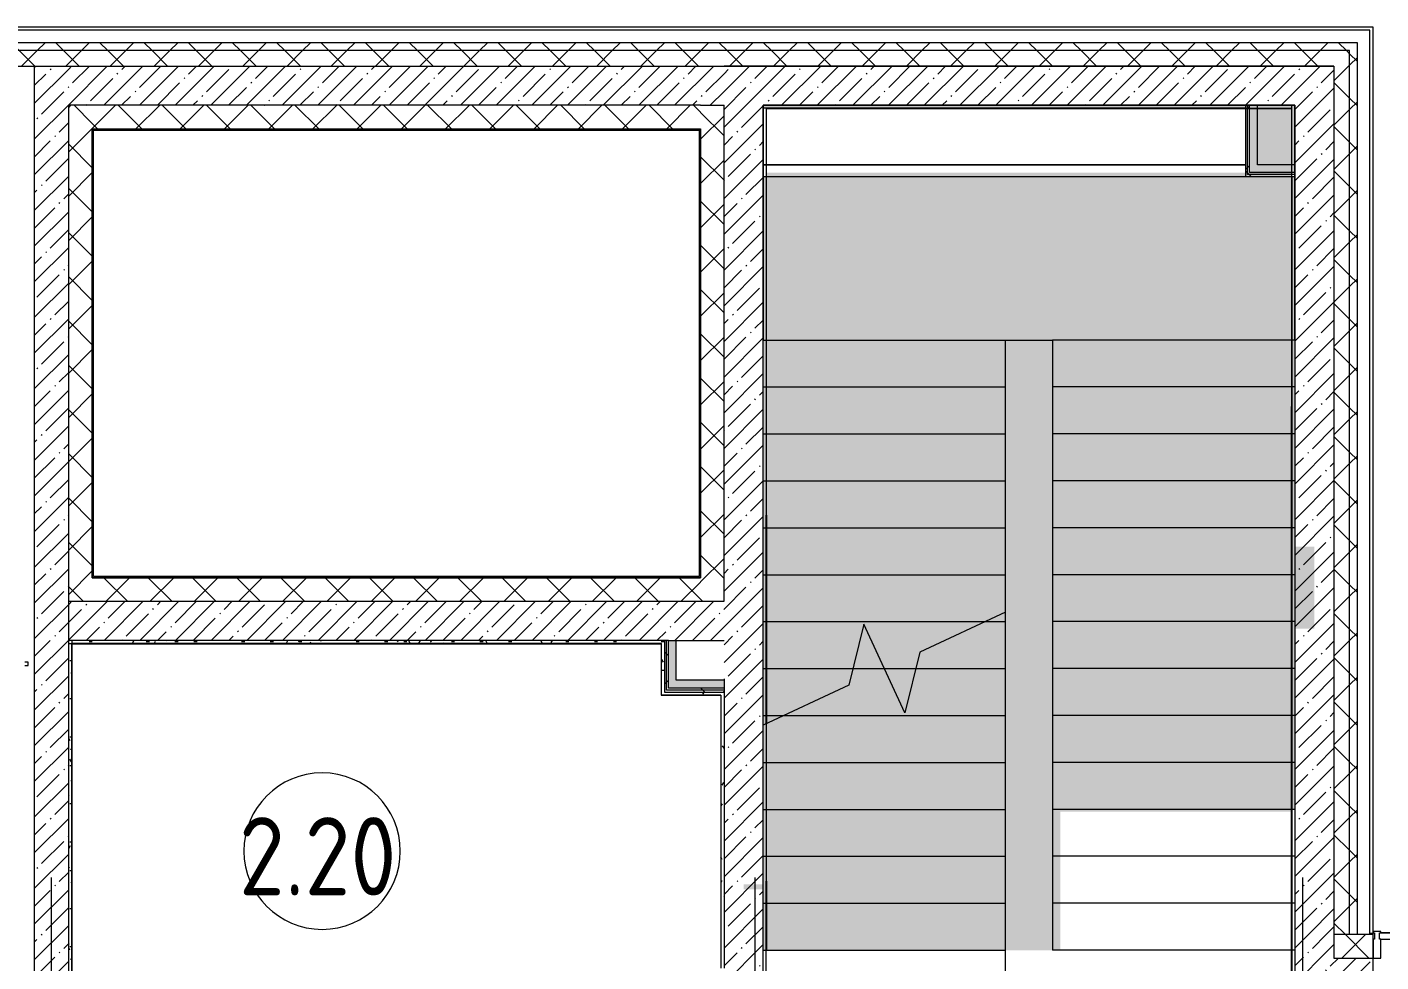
# Model space of a CAD drawing. Header units: millimetres. Extents: x -625 to 415037, y -3642 to 102118.
# Drawn here: x 233476 to 242132, y 95915 to 101889 of the extents above; entities that cross this region are included whole.
import ezdxf

# ---------------------------------------------------------------- set-up
doc = ezdxf.new("R2010")
doc.units = ezdxf.units.MM
for name, color, linetype, lineweight in [('A-AREA-IDEN', 7, 'Continuous', 9), ('A-GLAZ-1', 7, 'Continuous', 5), ('A-GLAZ-CWMG', 7, 'Continuous', 9), ('A-GLAZ-CWMG-1', 7, 'Continuous', 20), ('A-WALL', 7, 'Continuous', 5), ('I-WALL', 7, 'Continuous', 5), ('S-STRS', 7, 'Continuous', 9), ('S-STRS-MBND', 7, 'Continuous', 9), ('Оси', 7, 'Continuous', 9)]:
    doc.layers.add(name, color=color, linetype=linetype, lineweight=lineweight)
doc.layers.add('A-AREA-PATT-2', color=7, linetype='Continuous', lineweight=5, true_color=0xcde0ef, transparency=1)
for name, color, linetype, lineweight, true_color in [('A-WALL-1', 9, 'Continuous', 5, 0x808080), ('A-WALL-FNSH-1', 9, 'Continuous', 5, 0x808080), ('S-STRS-1', 7, 'Continuous', 9, 0xeef6ff)]:
    doc.layers.add(name, color=color, linetype=linetype, lineweight=lineweight, true_color=true_color)
doc.styles.add('GOST Common', font='', dxfattribs={"width": 0.9, "height": 500})
doc.styles.get('GOST Common').set_extended_font_data('GOST Common')
pattern_1 = [(45, (148772.12, 0), (-141.42136, 141.42136), []), (135, (148772.12, 0), (-141.42136, -141.42136), [])]
pattern_2 = [(45, (148772.12, 0), (-114.04925, 114.04925), []), (45, (148886.17, 0), (-114.04925, 114.04925), [201.612, -40.322, 6.706, -33.617])]
pattern_3 = [(0, (148772.123, 0), (243.84, 60.96), [20.117, -162.763, 20.117, -162.763, -975.36]), (0, (148772.123, 0), (243.84, 60.96), [-365.76, 20.117, -345.643, 20.117, -162.763, -426.72]), (0, (148772.123, 0), (243.84, 60.96), [-914.4, 20.117, -101.803, 20.117, -284.683]), (120, (148863.563, 30.48), (-174.71291, 180.691634), [20.117, -162.763, 20.117, -162.763, -975.36]), (120, (148863.563, 30.48), (-174.71291, 180.691634), [-365.76, 20.117, -345.643, 20.117, -162.763, -426.72]), (120, (148863.563, 30.48), (-174.71291, 180.691634), [-914.4, 20.117, -101.803, 20.117, -284.683]), (240, (148894.043, 152.4), (-69.12709, -241.651634), [20.117, -162.763, 20.117, -162.763, -975.36]), (240, (148894.043, 152.4), (-69.12709, -241.651634), [-365.76, 20.117, -345.643, 20.117, -162.763, -426.72]), (240, (148894.043, 152.4), (-69.12709, -241.651634), [-914.4, 20.117, -101.803, 20.117, -284.683])]
pattern_4 = [(45, (148772.12, 0), (-212.132, 212.132), []), (135, (148772.12, 0), (-212.132, -212.132), [])]

# ---------------------------------------------------------------- blocks, each defined once
blk = doc.blocks.new('Прямоугольный импост - Импост структурный с накладкой - 170мм-22874499-Объем проектирования 2 этажа')
at = {"layer": 'A-GLAZ-CWMG-1'}
for p, q in [((0, 160), (-50, 160)), ((-50, 160), (-50, 40)), ((0, 40), (0, 160)), ((-50, 40), (-40, 40)), ((-40, 0), (-50, 0)), ((-50, 0), (-50, -10)), ((-40, 40), (-40, 0)), ((-10, 0), (-10, 40)), ((-10, 40), (0, 40)), ((0, 0), (-10, 0)), ((0, -10), (0, 0)), ((-50, -10), (0, -10))]:
    blk.add_line(p, q, dxfattribs=at)
blk = doc.blocks.new('PNS_Панель прямоугольная1 - Нр_Стекло - 40мм-22959730-Объем проектирования 2 этажа')
at = {"layer": 'A-GLAZ-1'}
for p, q in [((-770, 0), (770, 0)), ((760, 0), (-760, 0)), ((-760, -40), (760, -40))]:
    blk.add_line(p, q, dxfattribs=at)
blk = doc.blocks.new('Зашивка приборов отопления33 - Зашивка приборов отопления-33324347-Объем проектирования 2 этажа')
at = {"layer": 'A-WALL'}
for p, q in [((124365.9, 19498.8), (121280.9, 19498.8)), ((121280.9, 19136.3), (124365.9, 19136.3)), ((124365.9, 19136.3), (121280.9, 19136.3)), ((121280.9, 19061.3), (124365.9, 19061.3))]:
    blk.add_line(p, q, dxfattribs=at)
blk = doc.blocks.new('Марка_Помещения - Номер-25198446-Объем проектирования 2 этажа')
at = {"layer": 'A-AREA-IDEN'}
for start, end in [(360, 180), (180, 360)]:
    blk.add_arc((0, 0), 2.5, start, end, dxfattribs=at)
blk = doc.blocks.new('2floor')
at = {"layer": 'A-AREA-PATT-2'}
h = blk.add_hatch(color=256, dxfattribs=at)
h.paths.add_polyline_path([(240003.2, 21450), (240082.1, 21450), (240082.1, 22335), (241561.6, 22335), (241561.6, 22350), (240032.1, 22350), (240032.1, 25350), (239732.1, 25350), (239732.1, 21450)])
h.paths.add_polyline_path([(238126, 21839.5), (238182.1, 21839.5), (238182.1, 21870.4), (238057.1, 21870.4), (238057.1, 21839.5)])
h.paths.add_polyline_path([(241582.1, 23504.6), (241707.1, 23504.6), (241707.1, 24029.6), (241582.1, 24029.6), (241582.1, 23955.6)])
h.paths.add_polyline_path([(238743.3, 26395), (241561.6, 26395), (241561.6, 26419.5), (238202.6, 26419.5), (238202.6, 26395), (238652.3, 26395)])
at = {"layer": 'A-WALL'}
h = blk.add_hatch(dxfattribs=at)
h.set_pattern_fill('FP_24', color=256, style=0, pattern_type=2)
h.set_pattern_definition(pattern_1)
h.paths.add_polyline_path([(233082.8, 27200), (241932.1, 27200), (241932.1, 27250), (229122.1, 27250), (229122.1, 27200), (232972.1, 27200)])
h.paths.add_polyline_path([(226462.1, 27200), (226622.1, 27200), (226622.1, 27250), (225112.1, 27250), (225112.1, 27200), (226442.1, 27200)])
h.paths.add_polyline_path([(222281.1, 27200), (223012.1, 27200), (223012.1, 27250), (217632.1, 27250), (217632.1, 27200), (221880.4, 27200)])
h.paths.add_polyline_path([(214032.1, 27200), (214032.1, 27250), (212952.1, 27250), (212952.1, 27200), (213930.3, 27200)])
h.paths.add_polyline_path([(214932.1, 27200), (216732.1, 27200), (216732.1, 27250), (214932.1, 27250)])
h.paths.add_polyline_path([(209812.1, 27200), (209812.1, 27250), (208632.1, 27250), (208632.1, 27200), (209593.9, 27200)])
h.paths.add_polyline_path([(203553.1, 27200), (203782, 27200), (203782, 27250), (202632.3, 27250), (202632.3, 27200), (203552.1, 27200)])
h.paths.add_polyline_path([(204682, 27200), (205932.1, 27200), (205932.1, 27250), (204682, 27250)])
h.paths.add_polyline_path([(199475.6, 27200), (199532.3, 27200), (199532.3, 27250), (198432.4, 27250), (198432.4, 27200), (199136.9, 27200)])
h.paths.add_polyline_path([(197532.1, 27200), (197532.4, 27200), (197532.1, 27250), (196279.1, 27250), (196279.1, 27200), (197307.4, 27200)])
h.paths.add_polyline_path([(192971, 27200), (193179.1, 27200), (193179.1, 27250), (190782.1, 27250), (190782.1, 27200), (191553.1, 27200)])
h = blk.add_hatch(dxfattribs=at)
h.set_pattern_fill('FP_24', color=256, style=0, pattern_type=2)
h.set_pattern_definition(pattern_1)
h.paths.add_polyline_path([(241394.2, 27100), (241832.1, 27100), (241832.1, 27200), (229122.1, 27200), (229122.1, 27100), (240671.5, 27100)])
h.paths.add_polyline_path([(226022.1, 27100), (226622.1, 27100), (226622.1, 27200), (225112.1, 27200), (225112.1, 27100), (225522.1, 27100)])
h.paths.add_polyline_path([(208932.1, 27100), (209812.1, 27100), (209812.1, 27200), (208632.1, 27200), (208632.1, 27100), (208912.1, 27100)])
h.paths.add_polyline_path([(205632.6, 27100), (205932.1, 27100), (205932.1, 27200), (204682, 27200), (204682, 27100), (205257.5, 27100)])
h.paths.add_polyline_path([(212952.1, 27100), (214032.1, 27100), (214032.1, 27200), (212952.1, 27200), (212952.1, 27170)])
h.paths.add_polyline_path([(214932.1, 27100), (216732.1, 27100), (216732.1, 27200), (214932.1, 27200), (214932.1, 27100.8)])
h.paths.add_polyline_path([(203782, 27100), (203782, 27200), (202632.3, 27200), (202632.3, 27100), (203553.1, 27100)])
h.paths.add_polyline_path([(190932.1, 27100), (193179.1, 27100), (193179.1, 27200), (190832.1, 27200), (190832.1, 27100)])
h.paths.add_polyline_path([(196279.1, 27100), (197532.4, 27100), (197532.1, 27200), (196279.1, 27200), (196279.1, 27140)])
h.paths.add_polyline_path([(222812.1, 27100), (223012.1, 27100), (223012.1, 27200), (217632.1, 27200), (217632.1, 27100), (222603.1, 27100)])
h.paths.add_polyline_path([(198432.4, 27100), (199532.3, 27100), (199532.3, 27200), (198432.4, 27200)])
h = blk.add_hatch(dxfattribs=at)
h.set_pattern_fill('FP_24', color=256, style=0, pattern_type=2)
h.set_pattern_definition(pattern_1)
h.paths.add_polyline_path([(241832.1, 21550), (241932.1, 21550), (241932.1, 27200), (241832.1, 27200), (241832.1, 21553)])
h = blk.add_hatch(dxfattribs=at)
h.set_pattern_fill('FP_24', color=256, style=0, pattern_type=2)
h.set_pattern_definition(pattern_1)
h.paths.add_polyline_path([(241932.1, 21550), (241982.1, 21550), (241982.1, 27250), (241932.1, 27249.4), (241932.1, 21553)])
h = blk.add_hatch(dxfattribs=at)
h.set_pattern_fill('FP_24', color=256, style=0, pattern_type=2)
h.set_pattern_definition(pattern_1)
h.paths.add_polyline_path([(233742.1, 23680), (233892.1, 23680), (233892.1, 26850), (233742.1, 26850), (233742.1, 23830)])
h = blk.add_hatch(dxfattribs=at)
h.set_pattern_fill('FP_24', color=256, style=0, pattern_type=2)
h.set_pattern_definition(pattern_1)
h.paths.add_polyline_path([(237782.1, 26700), (237780.5, 26850), (233892.1, 26849.5), (233892.1, 26700), (234889.6, 26700), (237780.5, 26700)])
h = blk.add_hatch(dxfattribs=at)
h.set_pattern_fill('FP_24', color=256, style=0, pattern_type=2)
h.set_pattern_definition(pattern_1)
h.paths.add_polyline_path([(237932.1, 23680), (237932.1, 26850), (237782.1, 26850), (237782.1, 23680)])
h = blk.add_hatch(dxfattribs=at)
h.set_pattern_fill('FP_24', color=256, style=0, pattern_type=2)
h.set_pattern_definition(pattern_1)
h.paths.add_polyline_path([(233895.1, 23680), (237782.1, 23680), (237780.5, 23830), (233892.1, 23830), (233892.1, 23680)])
h = blk.add_hatch(dxfattribs=at)
h.set_pattern_fill('FP_24', color=256, style=0, pattern_type=2)
h.set_pattern_definition(pattern_1)
h.paths.add_polyline_path([(259122.1, 21400), (260022.1, 21400), (260022.1, 21550), (258722.6, 21550), (258722.6, 21400)])
h.paths.add_polyline_path([(254322.3, 21400), (255622.6, 21400), (255622.6, 21550), (254322.3, 21550)])
h.paths.add_polyline_path([(257822.6, 21400), (257822.6, 21550), (256522.6, 21550), (256522.6, 21400), (257294.4, 21400)])
h.paths.add_polyline_path([(252022.3, 21400), (252022.3, 21550), (250822.1, 21550), (250822.1, 21400)])
h.paths.add_polyline_path([(249847.1, 21400), (249922.1, 21400), (249922.1, 21550), (245382.1, 21550), (245382.1, 21400), (249637.1, 21400)])
h.paths.add_polyline_path([(242082.1, 21400), (242082.1, 21550), (241832.1, 21550), (241832.1, 21400)])
h.paths.add_polyline_path([(266689.9, 21400), (268022.3, 21400), (268022.3, 21550), (266672.6, 21550), (266672.6, 21400)])
h.paths.add_polyline_path([(264521.7, 21400), (265772.6, 21400), (265772.6, 21550), (264372.6, 21550), (264372.6, 21400)])
h.paths.add_polyline_path([(260922.1, 21400), (262072.6, 21400), (262072.6, 21550), (260922.1, 21550)])
h.paths.add_polyline_path([(273602.1, 21400), (274002.1, 21400), (274002.1, 21550), (268922.3, 21550), (268922.3, 21400), (272471.8, 21400)])
at = {"layer": 'I-WALL'}
h = blk.add_hatch(dxfattribs=at)
h.set_pattern_fill('FP_1', color=256, style=0, pattern_type=2)
h.set_pattern_definition(pattern_2)
h.paths.add_polyline_path([(233522.1, 18370), (233742.1, 18370), (233742.1, 27100), (233522.1, 27100), (233522.1, 18437.8)])
h = blk.add_hatch(dxfattribs=at)
h.set_pattern_fill('FP_1', color=256, style=0, pattern_type=2)
h.set_pattern_definition(pattern_2)
h.paths.add_polyline_path([(234889.6, 26850), (237932.1, 26850), (237932.1, 27100), (233742.1, 27100), (233742.1, 26850), (233900.1, 26850)])
h = blk.add_hatch(dxfattribs=at)
h.set_pattern_fill('FP_1', color=256, style=0, pattern_type=2)
h.set_pattern_definition(pattern_2)
h.paths.add_polyline_path([(238182.1, 17270), (238182.1, 27100), (237932.1, 27100), (237932.1, 17270), (238159.4, 17270)])
h = blk.add_hatch(dxfattribs=at)
h.set_pattern_fill('FP_1', color=256, style=0, pattern_type=2)
h.set_pattern_definition(pattern_2)
h.paths.add_polyline_path([(240032.1, 26850), (241582.1, 26850), (241582.1, 27100), (238182.1, 27100), (238182.1, 26850), (239732.1, 26850)])
h = blk.add_hatch(dxfattribs=at)
h.set_pattern_fill('FP_1', color=256, style=0, pattern_type=2)
h.set_pattern_definition(pattern_2)
h.paths.add_polyline_path([(241822.1, 21400), (241832.1, 21400), (241832.1, 27100), (241582.1, 27100), (241582.1, 21550), (241802.1, 21550), (241802.1, 21400)])
h = blk.add_hatch(dxfattribs=at)
h.set_pattern_fill('FP_192', color=256, style=0, pattern_type=2)
h.set_pattern_definition(pattern_4)
h.paths.add_polyline_path([(241267.1, 26395), (241279.6, 26395), (241279.6, 26850), (241267.1, 26850), (241267.1, 26419.5)])
h = blk.add_hatch(dxfattribs=at)
h.set_pattern_fill('FP_192', color=256, style=0, pattern_type=2)
h.set_pattern_definition(pattern_4)
h.paths.add_polyline_path([(241279.6, 26407.5), (241292.1, 26407.5), (241292.1, 26850), (241279.6, 26850), (241279.6, 26419.5)])
for points in [[(241292.1, 26420), (241342.1, 26420), (241342.1, 26850), (241292.1, 26850), (241292.1, 26470)], [(241342.1, 26420), (241582.1, 26420), (241582.1, 26470), (241342.1, 26470)], [(237577.1, 23125), (237627.1, 23125), (237627.1, 23430), (237577.1, 23430), (237577.1, 23156.7)], [(237780.5, 23125), (237932.1, 23125), (237932.1, 23175), (237627.1, 23175), (237627.1, 23125)]]:
    blk.add_hatch(color=256, dxfattribs=at).paths.add_polyline_path(points)
h = blk.add_hatch(dxfattribs=at)
h.set_pattern_fill('FP_192', color=256, style=0, pattern_type=2)
h.set_pattern_definition(pattern_4)
h.paths.add_polyline_path([(241394.2, 26395), (241582.1, 26395), (241582.1, 26407.5), (241279.6, 26407.5), (241279.6, 26395), (241342.1, 26395)])
h = blk.add_hatch(dxfattribs=at)
h.set_pattern_fill('FP_192', color=256, style=0, pattern_type=2)
h.set_pattern_definition(pattern_4)
h.paths.add_polyline_path([(241561.6, 26407.5), (241582.1, 26407.5), (241582.1, 26420), (241292.1, 26419.5), (241292.1, 26407.5), (241394.2, 26407.5)])
h = blk.add_hatch(dxfattribs=at)
h.set_pattern_fill('FP_1', color=256, style=0, pattern_type=2)
h.set_pattern_definition(pattern_2)
h.paths.add_polyline_path([(237896.8, 23430), (237932.1, 23430), (237932.1, 23680), (233742.1, 23680), (233743, 23430), (237780.5, 23430)])
h = blk.add_hatch(dxfattribs=at)
h.set_pattern_fill('FP_191', color=256, style=0, pattern_type=2)
h.set_pattern_definition(pattern_3)
h.paths.add_polyline_path([(234889.6, 23410), (237532.1, 23410), (237532.1, 23430), (233742.1, 23430), (233742.1, 23410), (234094, 23410)])
h = blk.add_hatch(dxfattribs=at)
h.set_pattern_fill('FP_191', color=256, style=0, pattern_type=2)
h.set_pattern_definition(pattern_3)
h.paths.add_polyline_path([(233762.1, 18370), (233761.9, 23409), (233742.1, 23410), (233742.1, 18370)])
h = blk.add_hatch(dxfattribs=at)
h.set_pattern_fill('FP_191', color=256, style=0, pattern_type=2)
h.set_pattern_definition(pattern_3)
h.paths.add_polyline_path([(237532.1, 23080), (237552.1, 23080), (237550.9, 23428.8), (237532.1, 23407.9), (237532.1, 23080.4)])
h.paths.add_polyline_path([(237532.1, 23410), (237552.1, 23430), (237532.1, 23430), (237532.1, 23416.8)])
h = blk.add_hatch(dxfattribs=at)
h.set_pattern_fill('FP_192', color=256, style=0, pattern_type=2)
h.set_pattern_definition(pattern_4)
h.paths.add_polyline_path([(237552.1, 23100), (237564.6, 23100), (237564.6, 23430), (237552.1, 23430), (237552.1, 23156.7)])
h = blk.add_hatch(dxfattribs=at)
h.set_pattern_fill('FP_192', color=256, style=0, pattern_type=2)
h.set_pattern_definition(pattern_4)
h.paths.add_polyline_path([(237564.6, 23112.5), (237577.1, 23112.5), (237577.1, 23430), (237564.6, 23430), (237564.6, 23156.7)])
h = blk.add_hatch(dxfattribs=at)
h.set_pattern_fill('FP_192', color=256, style=0, pattern_type=2)
h.set_pattern_definition(pattern_4)
h.paths.add_polyline_path([(237899.1, 23100), (237932.1, 23100), (237932.1, 23112.5), (237564.6, 23112.5), (237564.6, 23100), (237780.5, 23100)])
h = blk.add_hatch(dxfattribs=at)
h.set_pattern_fill('FP_192', color=256, style=0, pattern_type=2)
h.set_pattern_definition(pattern_4)
h.paths.add_polyline_path([(237780.5, 23112.5), (237932.1, 23112.5), (237932.1, 23125), (237577.1, 23125), (237577.1, 23112.5), (237627.1, 23112.5)])
h = blk.add_hatch(dxfattribs=at)
h.set_pattern_fill('FP_191', color=256, style=0, pattern_type=2)
h.set_pattern_definition(pattern_3)
h.paths.add_polyline_path([(237556.4, 23080), (237912.1, 23080), (237912.1, 23100), (237552.1, 23100), (237552.1, 23080)])
h = blk.add_hatch(dxfattribs=at)
h.set_pattern_fill('FP_191', color=256, style=0, pattern_type=2)
h.set_pattern_definition(pattern_3)
h.paths.add_polyline_path([(237932.1, 21335.8), (237932.1, 23100), (237912.1, 23079), (237912.1, 21336.8), (237927.8, 21336.1)])
h.paths.add_polyline_path([(237912.1, 23080), (237932.1, 23100), (237912.1, 23100)])
h = blk.add_hatch(dxfattribs=at)
h.set_pattern_fill('FP_1', color=256, style=0, pattern_type=2)
h.set_pattern_definition(pattern_2)
h.paths.add_polyline_path([(241755.6, 13620), (241772.1, 13620), (241772.1, 13628), (241802.1, 13628), (241802.1, 21550), (241582.1, 21550), (241582.1, 13620)])
h = blk.add_hatch(dxfattribs=at)
h.set_pattern_fill('FP_1', color=256, style=0, pattern_type=2)
h.set_pattern_definition(pattern_2)
h.paths.add_polyline_path([(249017.1, 21150), (249332.1, 21150), (249332.1, 21400), (245382.1, 21400), (245382.1, 21150), (246453.3, 21150)])
h.paths.add_polyline_path([(241822.6, 21150), (242082.1, 21150), (242082.1, 21400), (241802.1, 21400), (241802.1, 21150), (241822.1, 21150)])
at = {"layer": 'S-STRS-1'}
h = blk.add_hatch(color=256, dxfattribs=at)
h.paths.add_polyline_path([(241582.1, 25350), (241582.1, 26395), (238182.1, 26395), (238182.1, 25350), (241211.6, 25350)])
h.paths.add_polyline_path([(241394.2, 26470), (241582.1, 26470), (241582.1, 26850), (241342.1, 26850), (241342.1, 26470)])
h.paths.add_polyline_path([(238200.2, 26832.5), (241267.1, 26832.5), (241267.1, 26850), (238182.1, 26850), (238182.1, 26832.5)])
for points in [[(238182.1, 25050), (239732.1, 25050), (239732.1, 25350), (238182.1, 25350), (238182.1, 25207.8)], [(240671.5, 25050), (241582.1, 25050), (241582.1, 25350), (240032.1, 25350), (240032.1, 25050)], [(238182.1, 24750), (239732.1, 24750), (239732.1, 25050), (238182.1, 25050)], [(240671.5, 24750), (241582.1, 24750), (241582.1, 25050), (240032.1, 25050), (240032.1, 24750)], [(238182.1, 24450), (239732.1, 24450), (239732.1, 24750), (238182.1, 24750)], [(240671.5, 24450), (241582.1, 24450), (241582.1, 24750), (240032.1, 24750), (240032.1, 24450)], [(238182.1, 24150), (239732.1, 24150), (239732.1, 24450), (238182.1, 24450)], [(240671.5, 24150), (241582.1, 24150), (241582.1, 24450), (240032.1, 24450), (240032.1, 24150)], [(238182.1, 23850), (239732.1, 23850), (239732.1, 24150), (238182.1, 24150)], [(240671.5, 23850), (241582.1, 23850), (241582.1, 24150), (240032.1, 24150), (240032.1, 23850)], [(238182.1, 23550), (239600.5, 23550), (239732.1, 23611.4), (239732.1, 23850), (238182.1, 23850), (238182.1, 23580)], [(240671.5, 23550), (241582.1, 23550), (241582.1, 23850), (240032.1, 23850), (240032.1, 23550)], [(238957.1, 23250), (239158, 23250), (239183.7, 23355.7), (239600.5, 23550), (238182.1, 23550), (238182.1, 23250), (238756.2, 23250), (238825.1, 23533.2), (238873.2, 23430)], [(239732.1, 23550), (239732.1, 23611.4), (239600.5, 23550)], [(240032.1, 23250), (241582.1, 23250), (241582.1, 23550), (240032.1, 23550)], [(239732.1, 22950), (239732.1, 23250), (239158, 23250), (239089.2, 22966.8), (238957.1, 23250), (238756.2, 23250), (238730.5, 23144.3), (238313.8, 22950), (239226, 22950)], [(240082.1, 22950), (241582.1, 22950), (241582.1, 23250), (240032.1, 23250), (240032.1, 22950)], [(238182.1, 22888.6), (238313.8, 22950), (238182.1, 22950), (238182.1, 22947.2)], [(239732.1, 22650), (239732.1, 22950), (238313.8, 22950), (238182.1, 22888.6), (238182.1, 22650), (239226, 22650)], [(240082.1, 22650), (241582.1, 22650), (241582.1, 22950), (240032.1, 22950), (240032.1, 22650)], [(239226, 22350), (239732.1, 22350), (239732.1, 22650), (238182.1, 22650), (238182.1, 22350), (238313.8, 22350)], [(240032.1, 22350), (241582.1, 22350), (241582.1, 22650), (240032.1, 22650), (240032.1, 22586.5)], [(239732.1, 22050), (239732.1, 22350), (238182.1, 22350), (238182.1, 22050), (239226, 22050)], [(239584, 21750), (239732.1, 21750), (239732.1, 22050), (238182.1, 22050), (238182.1, 21750), (239226, 21750)], [(239732.1, 21450), (239732.1, 21750), (238182.1, 21750), (238182.1, 21450), (239226, 21450)]]:
    blk.add_hatch(color=256, dxfattribs=at).paths.add_polyline_path(points)
h = blk.add_hatch(color=256, dxfattribs=at)
h.paths.add_polyline_path([(238957.1, 23250), (238825.1, 23533.2), (238756.2, 23250)])
h.paths.add_polyline_path([(239158, 23250), (239732.1, 23250), (239732.1, 23550), (239600.5, 23550), (239183.7, 23355.7)])
h = blk.add_hatch(color=256, dxfattribs=at)
h.paths.add_polyline_path([(238313.8, 22950), (238730.5, 23144.3), (238756.2, 23250), (238182.1, 23250), (238182.1, 22950)])
h.paths.add_polyline_path([(239089.2, 22966.8), (239158, 23250), (238957.1, 23250), (239027.1, 23100)])
at = {"layer": 'A-WALL'}
for p, q in [((242062.1, 27330), (229122.1, 27330)), ((242062.1, 21550), (242062.1, 27330)), ((241982.1, 27250), (229122.1, 27250)), ((241932.1, 27200), (229122.1, 27200)), ((241932.1, 21550), (241932.1, 27200)), ((241982.1, 21550), (241982.1, 27250)), ((241832.1, 27100), (241832.1, 21400)), ((233742.1, 18370), (233742.1, 26850)), ((237782.1, 26850), (237932.1, 26850)), ((237932.1, 23680), (237932.1, 26850)), ((241279.6, 26407.5), (241279.6, 26850)), ((241292.1, 26420), (241292.1, 26850)), ((238202.1, 26829), (238203.1, 26829)), ((241561.1, 26829), (241561.1, 26830)), ((233892.1, 23830), (233892.1, 26700)), ((233892.1, 26700), (237782.1, 26700)), ((233895.1, 23833), (233895.1, 26697)), ((233895.1, 26697), (237779.1, 26697)), ((237779.1, 26697), (237779.1, 23833)), ((237782.1, 26700), (237782.1, 23830)), ((241582.1, 26407.5), (241279.6, 26407.5)), ((241582.1, 26420), (241292.1, 26420)), ((233892.1, 23830), (237782.1, 23830)), ((233895.1, 23833), (237779.1, 23833)), ((237577.1, 23430), (233762.1, 23430)), ((233762.1, 23430), (233762.1, 18370)), ((237532.1, 23080), (237532.1, 23410)), ((237564.6, 23112.5), (237564.6, 23430)), ((237577.1, 23125), (237577.1, 23430)), ((237932.1, 23112.5), (237564.6, 23112.5)), ((237932.1, 23125), (237577.1, 23125)), ((237932.1, 23112.5), (237932.1, 21335.8)), ((237912.1, 23080), (237532.1, 23080)), ((237912.1, 23080), (237912.1, 21335.8)), ((242062.1, 21558), (242082.1, 21558)), ((242082.1, 21550), (241832.1, 21550)), ((242082.1, 21553), (242062.1, 21553)), ((241832.1, 21400), (242082.1, 21400))]:
    blk.add_line(p, q, dxfattribs=at)
at = {"layer": 'A-WALL-1'}
for p, q in [((232972.1, 27100), (241832.1, 27100)), ((233522.1, 27100), (233522.1, 18370)), ((241832.1, 27100), (237932.1, 27100)), ((237782.1, 26850), (233742.1, 26850)), ((238182.1, 17270), (238182.1, 26850)), ((238182.1, 26850), (241582.1, 26850)), ((241267.1, 26850), (241267.1, 26395)), ((241342.1, 26470), (241342.1, 26850)), ((241582.1, 26850), (241582.1, 21150)), ((241582.1, 26470), (241342.1, 26470)), ((241267.1, 26395), (241582.1, 26395)), ((233742.1, 23680), (237932.1, 23680)), ((233762.1, 23430), (233742.1, 23430)), ((233742.1, 23410), (233762.1, 23410)), ((237552.1, 23430), (237552.1, 23100)), ((237577.1, 23430), (237932.1, 23430)), ((237627.1, 23175), (237627.1, 23430)), ((233482.1, 23290.5), (233462.1, 23290.5)), ((233482.1, 23270.5), (233482.1, 23290.5)), ((233462.1, 23270.5), (233482.1, 23270.5)), ((237932.1, 23175), (237627.1, 23175)), ((237932.1, 23185), (237932.1, 23112.5)), ((237552.1, 23100), (237932.1, 23100)), ((242082.1, 21150), (242082.1, 21550))]:
    blk.add_line(p, q, dxfattribs=at)
at = {"layer": 'A-WALL-FNSH-1'}
for p, q in [((242082.1, 27350), (229122.1, 27350)), ((242082.1, 21550), (242082.1, 27350)), ((241561.1, 26850), (241561.1, 26830)), ((241562.1, 26395), (241562.1, 26850)), ((241561.1, 26830), (238202.1, 26830)), ((238202.1, 26830), (238202.1, 24230.4)), ((238203.1, 26829), (241561.1, 26829)), ((238203.1, 24230.4), (238203.1, 26829)), ((241561.1, 26829), (241561.1, 24924.6)), ((233900.1, 23838), (233900.1, 26692)), ((233900.1, 26692), (237774.1, 26692)), ((237774.1, 26692), (237774.1, 23838)), ((238202.1, 24230.4), (238203.1, 24230.4)), ((238203.1, 23956.4), (238202.1, 23956.4)), ((237774.1, 23838), (233900.1, 23838)), ((237532.1, 23410), (233762.1, 23410)), ((233763.1, 23409), (237531.1, 23409)), ((233763.1, 18369.5), (233763.1, 23409)), ((237531.1, 23409), (237531.1, 23079)), ((237531.1, 23079), (237911.1, 23079)), ((237911.1, 23079), (237911.1, 21336.8)), ((238202.1, 22897.9), (238202.1, 21891.8)), ((238203.1, 21891.8), (238203.1, 22898.4)), ((238203.1, 21891.8), (238202.1, 21891.8))]:
    blk.add_line(p, q, dxfattribs=at)
at = {"layer": 'I-WALL'}
for p, q in [((241562.1, 26395), (241562.1, 17871)), ((238203.1, 25240.4), (238202.1, 25240.4)), ((241562.1, 24924.6), (241561.1, 24924.6)), ((241561.1, 17850), (241561.1, 24924.6)), ((238202.1, 22897.9), (238202.1, 24230.4)), ((238203.1, 24230.4), (238203.1, 22898.4)), ((241561.1, 22269.6), (241562.1, 22269.6)), ((238202.1, 17870.5), (238202.1, 21891.8)), ((238203.1, 21891.8), (238203.1, 21450)), ((241562.1, 21744.6), (241561.1, 21744.6))]:
    blk.add_line(p, q, dxfattribs=at)
at = {"layer": 'S-STRS'}
for p, q in [((238182.1, 25350), (239732.1, 25350)), ((238182.1, 25350), (239732.1, 25350)), ((239732.1, 25350), (240032.1, 25350)), ((239732.1, 25050), (239732.1, 25350)), ((241582.1, 25350), (240032.1, 25350)), ((240032.1, 25350), (240032.1, 25050)), ((241582.1, 25350), (240032.1, 25350)), ((238182.1, 25050), (239732.1, 25050)), ((238182.1, 25050), (239732.1, 25050)), ((239732.1, 24750), (239732.1, 25050)), ((240032.1, 25050), (240032.1, 24750)), ((241582.1, 25050), (240032.1, 25050)), ((241582.1, 25050), (240032.1, 25050)), ((238182.1, 24750), (239732.1, 24750)), ((238182.1, 24750), (239732.1, 24750)), ((239732.1, 24450), (239732.1, 24750)), ((240032.1, 24750), (240032.1, 24450)), ((241582.1, 24750), (240032.1, 24750)), ((241582.1, 24750), (240032.1, 24750)), ((238182.1, 24450), (239732.1, 24450)), ((238182.1, 24450), (239732.1, 24450)), ((239732.1, 24150), (239732.1, 24450)), ((240032.1, 24450), (240032.1, 24150)), ((241582.1, 24450), (240032.1, 24450)), ((241582.1, 24450), (240032.1, 24450)), ((238182.1, 24150), (239732.1, 24150)), ((238182.1, 24150), (239732.1, 24150)), ((239732.1, 23850), (239732.1, 24150)), ((240032.1, 24150), (240032.1, 23850)), ((241582.1, 24150), (240032.1, 24150)), ((241582.1, 24150), (240032.1, 24150)), ((238182.1, 23850), (239732.1, 23850)), ((238182.1, 23850), (239732.1, 23850)), ((239732.1, 23611.4), (239732.1, 23850)), ((240032.1, 23850), (240032.1, 23550)), ((241582.1, 23850), (240032.1, 23850)), ((241582.1, 23850), (240032.1, 23850)), ((238182.1, 23550), (239600.5, 23550)), ((238182.1, 23550), (239600.5, 23550)), ((239600.5, 23550), (239732.1, 23550)), ((239600.5, 23550), (239732.1, 23550)), ((239732.1, 23550), (239732.1, 23611.4)), ((239732.1, 23250), (239732.1, 23550)), ((240032.1, 23550), (240032.1, 23250)), ((241582.1, 23550), (240032.1, 23550)), ((241582.1, 23550), (240032.1, 23550)), ((238182.1, 23250), (238756.2, 23250)), ((238182.1, 23250), (238756.2, 23250)), ((238756.2, 23250), (238957.1, 23250)), ((238756.2, 23250), (238957.1, 23250)), ((238957.1, 23250), (239158, 23250)), ((238957.1, 23250), (239158, 23250)), ((239158, 23250), (239732.1, 23250)), ((239158, 23250), (239732.1, 23250)), ((239732.1, 22950), (239732.1, 23250)), ((240032.1, 23250), (240032.1, 22950)), ((241582.1, 23250), (240032.1, 23250)), ((241582.1, 23250), (240032.1, 23250)), ((238182.1, 22950), (238313.8, 22950)), ((238182.1, 22950), (238313.8, 22950)), ((238313.8, 22950), (239732.1, 22950)), ((238313.8, 22950), (239732.1, 22950)), ((239732.1, 22650), (239732.1, 22950)), ((240032.1, 22950), (240032.1, 22650)), ((241582.1, 22950), (240032.1, 22950)), ((241582.1, 22950), (240032.1, 22950)), ((238182.1, 22650), (239732.1, 22650)), ((238182.1, 22650), (239732.1, 22650)), ((239732.1, 22350), (239732.1, 22650)), ((240032.1, 22650), (240032.1, 22350)), ((241582.1, 22650), (240032.1, 22650)), ((241582.1, 22650), (240032.1, 22650)), ((238182.1, 22350), (239732.1, 22350)), ((238182.1, 22350), (239732.1, 22350)), ((239732.1, 22050), (239732.1, 22350)), ((241582.1, 22350), (240032.1, 22350)), ((238182.1, 22050), (239732.1, 22050)), ((238182.1, 22050), (239732.1, 22050)), ((239732.1, 21750), (239732.1, 22050)), ((238182.1, 21750), (239732.1, 21750)), ((238182.1, 21750), (239732.1, 21750)), ((239732.1, 21450), (239732.1, 21750)), ((238182.1, 21450), (238203.1, 21450)), ((238182.1, 21450), (238203.1, 21450)), ((238182.1, 21450), (239732.1, 21450)), ((238182.1, 21450), (239732.1, 21450)), ((238203.1, 21450), (239732.1, 21450)), ((238203.1, 21450), (239732.1, 21450)), ((239732.1, 21435), (239732.1, 21450)), ((239732.1, 21150), (239732.1, 21435))]:
    blk.add_line(p, q, dxfattribs=at)
at = {"layer": 'S-STRS-MBND'}
for p, q in [((238182.1, 26850), (238182.1, 25350)), ((241582.1, 26850), (238182.1, 26850)), ((241582.1, 25350), (241582.1, 26850)), ((238182.1, 25350), (239732.1, 25350)), ((238182.1, 23550), (238182.1, 25350)), ((238182.1, 25350), (239732.1, 25350)), ((239732.1, 25350), (240032.1, 25350)), ((239732.1, 23611.4), (239732.1, 25350)), ((241582.1, 25350), (240032.1, 25350)), ((240032.1, 25350), (240032.1, 21450)), ((241582.1, 25350), (240032.1, 25350)), ((241582.1, 25350), (241582.1, 21450)), ((238182.1, 25050), (239732.1, 25050)), ((238182.1, 25050), (239732.1, 25050)), ((241582.1, 25050), (240032.1, 25050)), ((241582.1, 25050), (240032.1, 25050)), ((238182.1, 24750), (239732.1, 24750)), ((238182.1, 24750), (239732.1, 24750)), ((241582.1, 24750), (240032.1, 24750)), ((241582.1, 24750), (240032.1, 24750)), ((238182.1, 24450), (239732.1, 24450)), ((238182.1, 24450), (239732.1, 24450)), ((241582.1, 24450), (240032.1, 24450)), ((241582.1, 24450), (240032.1, 24450)), ((238182.1, 24150), (239732.1, 24150)), ((238182.1, 24150), (239732.1, 24150)), ((241582.1, 24150), (240032.1, 24150)), ((241582.1, 24150), (240032.1, 24150)), ((238182.1, 23850), (239732.1, 23850)), ((238182.1, 23850), (239732.1, 23850)), ((241582.1, 23850), (240032.1, 23850)), ((241582.1, 23850), (240032.1, 23850)), ((238182.1, 23550), (239600.5, 23550)), ((238182.1, 23550), (239600.5, 23550)), ((239732.1, 23611.4), (239183.7, 23355.7)), ((241582.1, 23550), (240032.1, 23550)), ((241582.1, 23550), (240032.1, 23550)), ((238825.1, 23533.2), (238730.5, 23144.3)), ((239089.2, 22966.8), (238825.1, 23533.2)), ((239183.7, 23355.7), (239089.2, 22966.8)), ((238182.1, 23250), (238756.2, 23250)), ((238182.1, 23250), (238756.2, 23250)), ((238957.1, 23250), (239158, 23250)), ((238957.1, 23250), (239158, 23250)), ((241582.1, 23250), (240032.1, 23250)), ((241582.1, 23250), (240032.1, 23250)), ((238730.5, 23144.3), (238182.1, 22888.6)), ((238182.1, 22950), (238313.8, 22950)), ((238182.1, 22950), (238313.8, 22950)), ((241582.1, 22950), (240032.1, 22950)), ((241582.1, 22950), (240032.1, 22950)), ((241582.1, 22650), (240032.1, 22650)), ((241582.1, 22650), (240032.1, 22650)), ((241582.1, 22350), (240032.1, 22350)), ((241582.1, 22350), (240032.1, 22350)), ((241582.1, 22050), (240032.1, 22050)), ((241582.1, 22050), (240032.1, 22050)), ((241582.1, 21750), (240032.1, 21750)), ((241582.1, 21750), (240032.1, 21750)), ((241582.1, 21450), (240032.1, 21450))]:
    blk.add_line(p, q, dxfattribs=at)
at = {"layer": 'Оси'}
for p, q in [((233632.1, 16915.1), (233632.1, 21915.1)), ((238132.1, 16915.1), (238132.1, 21915.1)), ((241632.1, 16915.1), (241632.1, 21915.1))]:
    blk.add_line(p, q, dxfattribs=at)
at = {"layer": 'A-AREA-IDEN', "xscale": 199.9999999999999, "yscale": 199.9999999999999, "zscale": 199.9999999999999}
blk.add_blockref('Марка_Помещения - Номер-25198446-Объем проектирования 2 этажа', (235362.3, 22083.3), dxfattribs=at)
at = {"layer": 'A-GLAZ-1'}
blk.add_blockref('PNS_Панель прямоугольная1 - Нр_Стекло - 40мм-22959730-Объем проектирования 2 этажа', (242892.1, 21560), dxfattribs=at)
at = {"layer": 'A-GLAZ-CWMG', "rotation": 180}
blk.add_blockref('Прямоугольный импост - Импост структурный с накладкой - 170мм-22874499-Объем проектирования 2 этажа', (242082.1, 21560), dxfattribs=at)
at = {"layer": 'A-WALL'}
blk.add_blockref('Зашивка приборов отопления33 - Зашивка приборов отопления-33324347-Объем проектирования 2 этажа', (116901.3, 7333.7), dxfattribs=at)
at = {"layer": 'A-AREA-IDEN', "insert": (234830.8, 22300.4), "char_height": 500, "width": 1327.594, "attachment_point": 1, "style": 'GOST Common'}
blk.add_mtext('2.20', dxfattribs=at)

msp = doc.modelspace()

# ---------------------------------------------------------------- block references
msp.add_blockref('2floor', (0, 74539.4))

doc.saveas('drawing.dxf')
